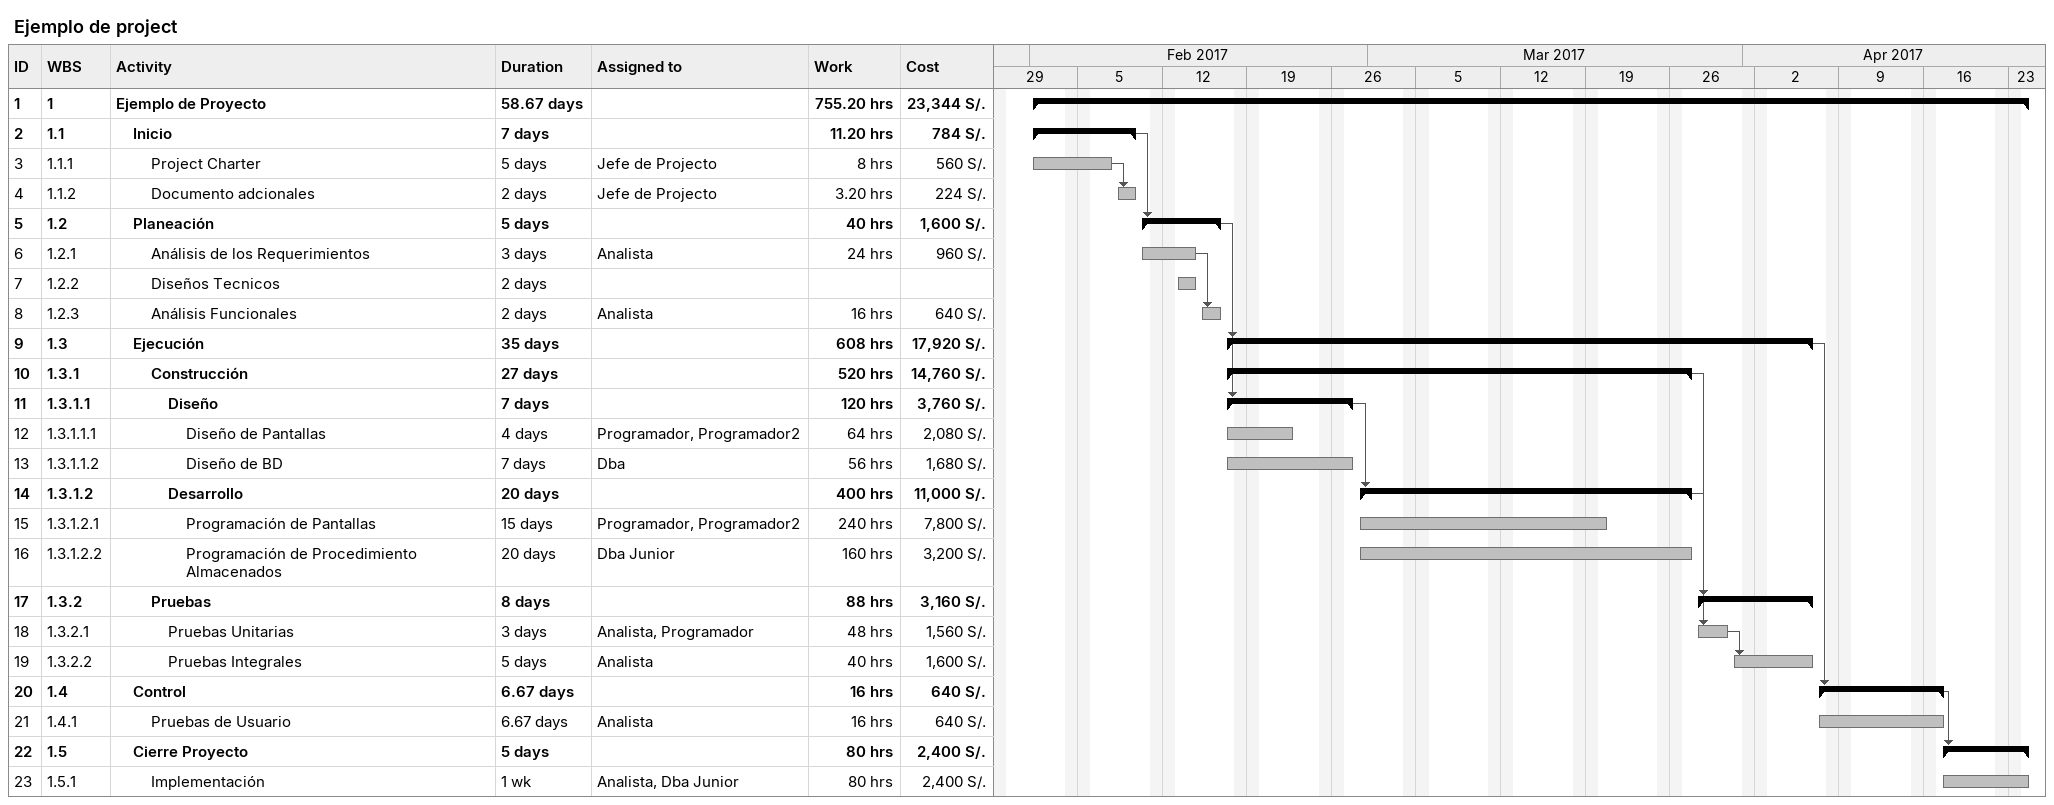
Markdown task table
Ejemplo de project

| ID | WBS | Task | Duration | Start | Finish | Predecessors | Resources | Work (h) | Cost (S/.) |
|---|---|---|---|---|---|---|---|---|---|
| 1 | 1 | **Ejemplo de Proyecto** | 58.67d | 2017-02-01 | 2017-04-24 |  |  | 755.20 | 23344 |
| 2 | 1.1 | **Inicio** | 7d | 2017-02-01 | 2017-02-09 |  |  | 11.20 | 784 |
| 3 | 1.1.1 | Project Charter | 5d | 2017-02-01 | 2017-02-07 |  | Jefe de Projecto | 8 | 560 |
| 4 | 1.1.2 | Documento adcionales | 2d | 2017-02-08 | 2017-02-09 | 3 | Jefe de Projecto | 3.20 | 224 |
| 5 | 1.2 | **Planeación** | 5d | 2017-02-10 | 2017-02-16 | 2 |  | 40 | 1600 |
| 6 | 1.2.1 | Análisis de los Requerimientos | 3d | 2017-02-10 | 2017-02-14 |  | Analista | 24 | 960 |
| 7 | 1.2.2 | Diseños Tecnicos | 2d | 2017-02-13 | 2017-02-14 |  |  |  |  |
| 8 | 1.2.3 | Análisis Funcionales | 2d | 2017-02-15 | 2017-02-16 | 6 | Analista | 16 | 640 |
| 9 | 1.3 | **Ejecución** | 35d | 2017-02-17 | 2017-04-06 | 5 |  | 608 | 17920 |
| 10 | 1.3.1 | **Construcción** | 27d | 2017-02-17 | 2017-03-27 |  |  | 520 | 14760 |
| 11 | 1.3.1.1 | **Diseño** | 7d | 2017-02-17 | 2017-02-27 | 5 |  | 120 | 3760 |
| 12 | 1.3.1.1.1 | Diseño de Pantallas | 4d | 2017-02-17 | 2017-02-22 |  | Programador, Programador2 | 64 | 2080 |
| 13 | 1.3.1.1.2 | Diseño de BD | 7d | 2017-02-17 | 2017-02-27 |  | Dba | 56 | 1680 |
| 14 | 1.3.1.2 | **Desarrollo** | 20d | 2017-02-28 | 2017-03-27 | 11 |  | 400 | 11000 |
| 15 | 1.3.1.2.1 | Programación de Pantallas | 15d | 2017-02-28 | 2017-03-20 |  | Programador, Programador2 | 240 | 7800 |
| 16 | 1.3.1.2.2 | Programación de Procedimiento Almacenados | 20d | 2017-02-28 | 2017-03-27 |  | Dba Junior | 160 | 3200 |
| 17 | 1.3.2 | **Pruebas** | 8d | 2017-03-28 | 2017-04-06 | 10 |  | 88 | 3160 |
| 18 | 1.3.2.1 | Pruebas Unitarias | 3d | 2017-03-28 | 2017-03-30 | 14 | Analista, Programador | 48 | 1560 |
| 19 | 1.3.2.2 | Pruebas Integrales | 5d | 2017-03-31 | 2017-04-06 | 18 | Analista | 40 | 1600 |
| 20 | 1.4 | **Control** | 6.67d | 2017-04-07 | 2017-04-17 | 9 |  | 16 | 640 |
| 21 | 1.4.1 | Pruebas de Usuario | 6.67d | 2017-04-07 | 2017-04-17 |  | Analista | 16 | 640 |
| 22 | 1.5 | **Cierre Proyecto** | 5d | 2017-04-17 | 2017-04-24 | 20 |  | 80 | 2400 |
| 23 | 1.5.1 | Implementación | 1w | 2017-04-17 | 2017-04-24 |  | Analista, Dba Junior | 80 | 2400 |
